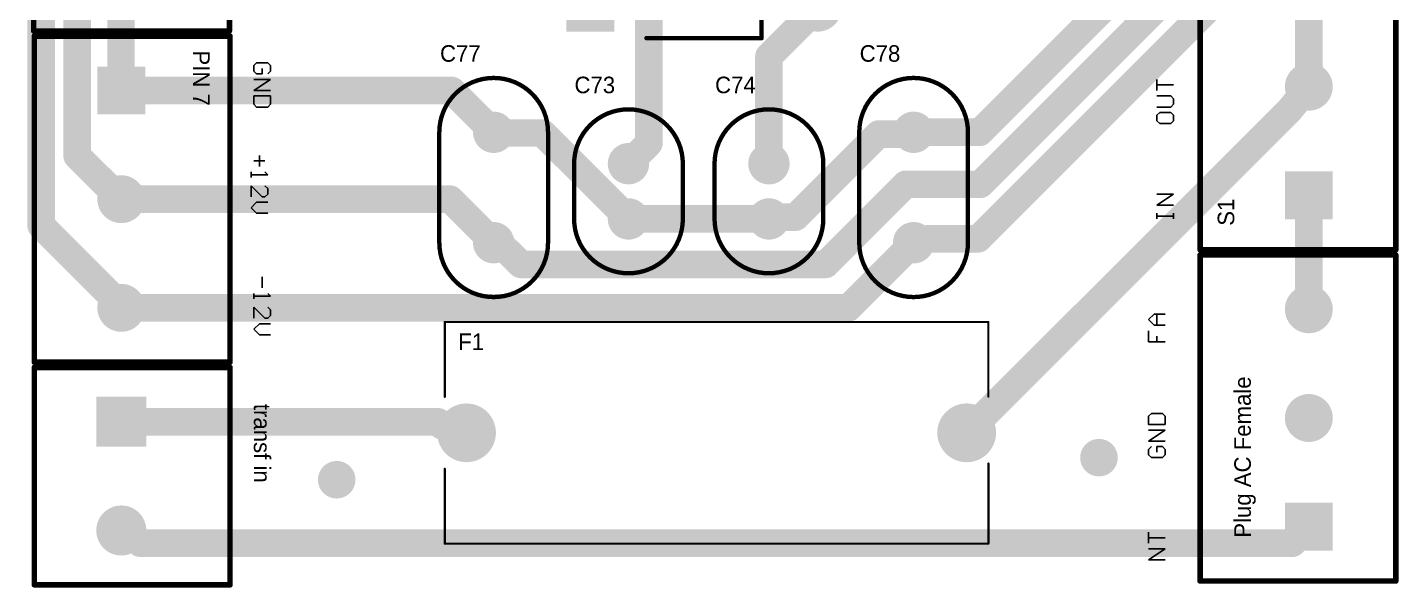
# Model space of a CAD drawing. Header units: millimetres. Extents: x 121.3 to 184.5, y 55 to 131.3.
# Drawn here: x 121.3 to 184.3, y 55 to 80.8 of the extents above; entities that cross this region are included whole.
import ezdxf

# ---------------------------------------------------------------- set-up
doc = ezdxf.new("R2010")
doc.units = ezdxf.units.MM
for name, color, linetype in [('BottomLayer', 5, 'Continuous'), ('BottomSolder', 6, 'Continuous'), ('MultiLayer', 9, 'Continuous'), ('TopLayer', 1, 'Continuous'), ('TopOverlay', 2, 'Continuous'), ('TopSolder', 216, 'Continuous')]:
    doc.layers.add(name, color=color, linetype=linetype)

# ---------------------------------------------------------------- blocks, each defined once
blk = doc.blocks.new('220P_F_1')
at = {"layer": 'BottomLayer', "const_width": 0.8499983}
for points in [[(-0.42498518, -2.032e-05, 1), (0.42501566, -2.032e-05, 1)], [(2.11501482, -2.032e-05, 1), (2.96501566, -2.032e-05, 1)]]:
    blk.add_lwpolyline(points, format="xyb", close=True, dxfattribs=at)
at = {"layer": 'BottomSolder', "const_width": 0.9515982999999999}
for points in [[(-0.47578518, -2.032e-05, 1), (0.47581566, -2.032e-05, 1)], [(2.06421482, -2.032e-05, 1), (3.01581566, -2.032e-05, 1)]]:
    blk.add_lwpolyline(points, format="xyb", close=True, dxfattribs=at)
at = {"layer": 'MultiLayer', "const_width": 0.8499983}
for points in [[(-0.42498518, -2.032e-05, 1), (0.42501566, -2.032e-05, 1)], [(2.11501482, -2.032e-05, 1), (2.96501566, -2.032e-05, 1)]]:
    blk.add_lwpolyline(points, format="xyb", close=True, dxfattribs=at)
at = {"layer": 'TopLayer', "const_width": 0.8499983}
for points in [[(-0.42498518, -2.032e-05, 1), (0.42501566, -2.032e-05, 1)], [(2.11501482, -2.032e-05, 1), (2.96501566, -2.032e-05, 1)]]:
    blk.add_lwpolyline(points, format="xyb", close=True, dxfattribs=at)
at = {"layer": 'TopOverlay', "const_width": 0.1999996}
for points in [[(0, -2.50000008, -0.9999999999999999), (0, 2.50000008)], [(2.54, 2.50000008, -0.9999999999999999), (2.54, -2.50000008)]]:
    blk.add_lwpolyline(points, format="xyb", dxfattribs=at)
at = {"layer": 'TopOverlay', "const_width": 0.0999998}
for points in [[(-0.0499999, 2.50000008, 1), (0.0499999, 2.50000008, 1)], [(-0.04998465999999999, 2.50000008, 1), (0.05001514, 2.50000008, 1)], [(2.4900001, 2.50000008, 1), (2.5899999, 2.50000008, 1)], [(2.49001534, 2.50000008, 1), (2.59001514, 2.50000008, 1)], [(-0.0499999, -2.50000008, 1), (0.0499999, -2.50000008, 1)], [(-0.04998465999999999, -2.49998992, 1), (0.05001514, -2.49998992, 1)], [(2.4900001, -2.50000008, 1), (2.5899999, -2.50000008, 1)], [(2.49001534, -2.49998992, 1), (2.59001514, -2.49998992, 1)]]:
    blk.add_lwpolyline(points, format="xyb", close=True, dxfattribs=at)
at = {"layer": 'TopOverlay', "const_width": 0.1999996}
for points in [[(2.54001524, 2.50000008), (1.524e-05, 2.50000008)], [(2.54001524, -2.49998992), (1.524e-05, -2.49998992)]]:
    blk.add_lwpolyline(points, dxfattribs=at)
at = {"layer": 'TopSolder', "const_width": 0.9515982999999999}
for points in [[(-0.47578518, -2.032e-05, 1), (0.47581566, -2.032e-05, 1)], [(2.06421482, -2.032e-05, 1), (3.01581566, -2.032e-05, 1)]]:
    blk.add_lwpolyline(points, format="xyb", close=True, dxfattribs=at)
blk = doc.blocks.new('_______3_2')
at = {"layer": 'BottomLayer', "const_width": 1.00000054}
for points in [[(4.50000116, 0, 1), (5.49999916, 0, 1)], [(9.500001319999999, 0, 1), (10.49999932, 0, 1)]]:
    blk.add_lwpolyline(points, format="xyb", close=True, dxfattribs=at)
at = {"layer": 'BottomLayer'}
blk.add_solid([(-1.00000054, -1.00000054), (1.00000054, -1.00000054), (-1.00000054, 1.00000054), (1.00000054, 1.00000054)], dxfattribs=at)
at = {"layer": 'BottomSolder', "const_width": 1.10160054}
for points in [[(4.449201159999999, 0, 1), (5.55079916, 0, 1)], [(9.44920132, 0, 1), (10.55079932, 0, 1)]]:
    blk.add_lwpolyline(points, format="xyb", close=True, dxfattribs=at)
at = {"layer": 'BottomSolder'}
blk.add_solid([(-1.10160054, -1.10160054), (1.10160054, -1.10160054), (-1.10160054, 1.10160054), (1.10160054, 1.10160054)], dxfattribs=at)
at = {"layer": 'MultiLayer', "const_width": 1.00000054}
for points in [[(4.50000116, 0, 1), (5.49999916, 0, 1)], [(9.500001319999999, 0, 1), (10.49999932, 0, 1)]]:
    blk.add_lwpolyline(points, format="xyb", close=True, dxfattribs=at)
at = {"layer": 'MultiLayer'}
blk.add_solid([(-1.00000054, -1.00000054), (1.00000054, -1.00000054), (-1.00000054, 1.00000054), (1.00000054, 1.00000054)], dxfattribs=at)
at = {"layer": 'TopLayer', "const_width": 1.00000054}
for points in [[(4.50000116, 0, 1), (5.49999916, 0, 1)], [(9.500001319999999, 0, 1), (10.49999932, 0, 1)]]:
    blk.add_lwpolyline(points, format="xyb", close=True, dxfattribs=at)
at = {"layer": 'TopLayer'}
blk.add_solid([(-1.00000054, -1.00000054), (1.00000054, -1.00000054), (-1.00000054, 1.00000054), (1.00000054, 1.00000054)], dxfattribs=at)
at = {"layer": 'TopOverlay', "const_width": 0.254}
for points in [[(-2.50000008, -3.99999962), (-2.50000008, 5.00000016)], [(12.5000004, 5.00000016), (-2.50000008, 5.00000016)], [(12.5000004, -3.99999962), (12.5000004, 5.00000016)], [(12.5000004, -3.99999962), (-2.50000008, -3.99999962)]]:
    blk.add_lwpolyline(points, dxfattribs=at)
at = {"layer": 'TopOverlay', "const_width": 0.127}
for points in [[(-2.56350008, 5.00000016, 1), (-2.43650008, 5.00000016, 1)], [(-2.56350008, 5.00000016, 1), (-2.43650008, 5.00000016, 1)], [(12.4365004, 5.00000016, 1), (12.5635004, 5.00000016, 1)], [(12.4365004, 5.00000016, 1), (12.5635004, 5.00000016, 1)], [(-2.56350008, -3.99999962, 1), (-2.43650008, -3.99999962, 1)], [(-2.56350008, -3.99999962, 1), (-2.43650008, -3.99999962, 1)], [(12.4365004, -3.99999962, 1), (12.5635004, -3.99999962, 1)], [(12.4365004, -3.99999962, 1), (12.5635004, -3.99999962, 1)]]:
    blk.add_lwpolyline(points, format="xyb", close=True, dxfattribs=at)
at = {"layer": 'TopSolder', "const_width": 1.10160054}
for points in [[(4.449201159999999, 0, 1), (5.55079916, 0, 1)], [(9.44920132, 0, 1), (10.55079932, 0, 1)]]:
    blk.add_lwpolyline(points, format="xyb", close=True, dxfattribs=at)
at = {"layer": 'TopSolder'}
blk.add_solid([(-1.10160054, -1.10160054), (1.10160054, -1.10160054), (-1.10160054, 1.10160054), (1.10160054, 1.10160054)], dxfattribs=at)
blk = doc.blocks.new('_______3_7')
at = {"layer": 'BottomLayer', "const_width": 1.00000054}
for points in [[(4.50000624, -1.016e-05, 1), (5.50000424, -1.016e-05, 1)], [(9.49999624, -1.016e-05, 1), (10.49999424, -1.016e-05, 1)]]:
    blk.add_lwpolyline(points, format="xyb", close=True, dxfattribs=at)
at = {"layer": 'BottomLayer'}
blk.add_solid([(-0.9999853, -1.0000107), (1.00001578, -1.0000107), (-0.9999853, 0.99999038), (1.00001578, 0.99999038)], dxfattribs=at)
at = {"layer": 'BottomSolder', "const_width": 1.10160054}
for points in [[(4.44920624, -1.016e-05, 1), (5.55080424, -1.016e-05, 1)], [(9.44919624, -1.016e-05, 1), (10.55079424, -1.016e-05, 1)]]:
    blk.add_lwpolyline(points, format="xyb", close=True, dxfattribs=at)
at = {"layer": 'BottomSolder'}
blk.add_solid([(-1.1015853, -1.1016107), (1.10161578, -1.1016107), (-1.1015853, 1.10159038), (1.10161578, 1.10159038)], dxfattribs=at)
at = {"layer": 'MultiLayer', "const_width": 1.00000054}
for points in [[(4.50000624, -1.016e-05, 1), (5.50000424, -1.016e-05, 1)], [(9.49999624, -1.016e-05, 1), (10.49999424, -1.016e-05, 1)]]:
    blk.add_lwpolyline(points, format="xyb", close=True, dxfattribs=at)
at = {"layer": 'MultiLayer'}
blk.add_solid([(-0.9999853, -1.0000107), (1.00001578, -1.0000107), (-0.9999853, 0.99999038), (1.00001578, 0.99999038)], dxfattribs=at)
at = {"layer": 'TopLayer', "const_width": 1.00000054}
for points in [[(4.50000624, -1.016e-05, 1), (5.50000424, -1.016e-05, 1)], [(9.49999624, -1.016e-05, 1), (10.49999424, -1.016e-05, 1)]]:
    blk.add_lwpolyline(points, format="xyb", close=True, dxfattribs=at)
at = {"layer": 'TopLayer'}
blk.add_solid([(-0.9999853, -1.0000107), (1.00001578, -1.0000107), (-0.9999853, 0.99999038), (1.00001578, 0.99999038)], dxfattribs=at)
at = {"layer": 'TopOverlay', "const_width": 0.254}
for points in [[(-2.50000516, -4.000002159999999), (-2.50000516, 4.99997984)], [(12.50001564, 4.99997984), (-2.50000516, 4.99997984)], [(12.50001564, -4.000002159999999), (12.50001564, 4.99997984)], [(12.50001564, -4.000002159999999), (-2.50000516, -4.000002159999999)]]:
    blk.add_lwpolyline(points, dxfattribs=at)
at = {"layer": 'TopOverlay', "const_width": 0.127}
for points in [[(-2.56350516, 4.99997984, 1), (-2.43650516, 4.99997984, 1)], [(-2.56350516, 4.99997984, 1), (-2.43650516, 4.99997984, 1)], [(12.43651564, 4.99997984, 1), (12.56351564, 4.99997984, 1)], [(12.43651564, 4.99997984, 1), (12.56351564, 4.99997984, 1)], [(-2.56350516, -4.000002159999999, 1), (-2.43650516, -4.000002159999999, 1)], [(-2.56350516, -4.000002159999999, 1), (-2.43650516, -4.000002159999999, 1)], [(12.43651564, -4.000002159999999, 1), (12.56351564, -4.000002159999999, 1)], [(12.43651564, -4.000002159999999, 1), (12.56351564, -4.000002159999999, 1)]]:
    blk.add_lwpolyline(points, format="xyb", close=True, dxfattribs=at)
at = {"layer": 'TopSolder', "const_width": 1.10160054}
for points in [[(4.44920624, -1.016e-05, 1), (5.55080424, -1.016e-05, 1)], [(9.44919624, -1.016e-05, 1), (10.55079424, -1.016e-05, 1)]]:
    blk.add_lwpolyline(points, format="xyb", close=True, dxfattribs=at)
at = {"layer": 'TopSolder'}
blk.add_solid([(-1.1015853, -1.1016107), (1.10161578, -1.1016107), (-1.1015853, 1.10159038), (1.10161578, 1.10159038)], dxfattribs=at)
blk = doc.blocks.new('HEADER_3_10')
at = {"layer": 'BottomLayer', "const_width": 1.00000054}
for points in [[(4.499991, 0, 1), (5.499989, 0, 1)], [(9.499981, 0, 1), (10.499979, 0, 1)]]:
    blk.add_lwpolyline(points, format="xyb", close=True, dxfattribs=at)
at = {"layer": 'BottomLayer'}
blk.add_solid([(-1.00000054, -1.00000054), (1.00000054, -1.00000054), (-1.00000054, 1.00000054), (1.00000054, 1.00000054)], dxfattribs=at)
at = {"layer": 'BottomSolder', "const_width": 1.10160054}
for points in [[(4.449190999999999, 0, 1), (5.550789, 0, 1)], [(9.449181, 0, 1), (10.550779, 0, 1)]]:
    blk.add_lwpolyline(points, format="xyb", close=True, dxfattribs=at)
at = {"layer": 'BottomSolder'}
blk.add_solid([(-1.10160054, -1.10160054), (1.10160054, -1.10160054), (-1.10160054, 1.10160054), (1.10160054, 1.10160054)], dxfattribs=at)
at = {"layer": 'MultiLayer', "const_width": 1.00000054}
for points in [[(4.499991, 0, 1), (5.499989, 0, 1)], [(9.499981, 0, 1), (10.499979, 0, 1)]]:
    blk.add_lwpolyline(points, format="xyb", close=True, dxfattribs=at)
at = {"layer": 'MultiLayer'}
blk.add_solid([(-1.00000054, -1.00000054), (1.00000054, -1.00000054), (-1.00000054, 1.00000054), (1.00000054, 1.00000054)], dxfattribs=at)
at = {"layer": 'TopLayer', "const_width": 1.00000054}
for points in [[(4.499991, 0, 1), (5.499989, 0, 1)], [(9.499981, 0, 1), (10.499979, 0, 1)]]:
    blk.add_lwpolyline(points, format="xyb", close=True, dxfattribs=at)
at = {"layer": 'TopLayer'}
blk.add_solid([(-1.00000054, -1.00000054), (1.00000054, -1.00000054), (-1.00000054, 1.00000054), (1.00000054, 1.00000054)], dxfattribs=at)
at = {"layer": 'TopOverlay', "const_width": 0.254}
for points in [[(-2.5000204, 4.999989999999999), (12.5000004, 4.999989999999999)], [(-2.5000204, 4.999989999999999), (-2.5000204, -3.999992)], [(12.5000004, 4.999989999999999), (12.5000004, -3.999992)], [(-2.5000204, -3.999992), (12.5000004, -3.999992)]]:
    blk.add_lwpolyline(points, dxfattribs=at)
at = {"layer": 'TopOverlay', "const_width": 0.127}
for points in [[(-2.5635204, 4.999989999999999, 1), (-2.4365204, 4.999989999999999, 1)], [(-2.5635204, 4.999989999999999, 1), (-2.4365204, 4.999989999999999, 1)], [(12.4365004, 4.999989999999999, 1), (12.5635004, 4.999989999999999, 1)], [(12.4365004, 4.999989999999999, 1), (12.5635004, 4.999989999999999, 1)], [(-2.5635204, -3.999992, 1), (-2.4365204, -3.999992, 1)], [(-2.5635204, -3.999992, 1), (-2.4365204, -3.999992, 1)], [(12.4365004, -3.999992, 1), (12.5635004, -3.999992, 1)], [(12.4365004, -3.999992, 1), (12.5635004, -3.999992, 1)]]:
    blk.add_lwpolyline(points, format="xyb", close=True, dxfattribs=at)
at = {"layer": 'TopSolder', "const_width": 1.10160054}
for points in [[(4.449190999999999, 0, 1), (5.550789, 0, 1)], [(9.449181, 0, 1), (10.550779, 0, 1)]]:
    blk.add_lwpolyline(points, format="xyb", close=True, dxfattribs=at)
at = {"layer": 'TopSolder'}
blk.add_solid([(-1.10160054, -1.10160054), (1.10160054, -1.10160054), (-1.10160054, 1.10160054), (1.10160054, 1.10160054)], dxfattribs=at)
blk = doc.blocks.new('HEADER_3_11')
at = {"layer": 'BottomLayer', "const_width": 1.00000054}
for points in [[(4.499991, 0, 1), (5.499989, 0, 1)], [(9.499981, 0, 1), (10.499979, 0, 1)]]:
    blk.add_lwpolyline(points, format="xyb", close=True, dxfattribs=at)
at = {"layer": 'BottomLayer'}
blk.add_solid([(-1.00000054, -1.00000054), (1.00000054, -1.00000054), (-1.00000054, 1.00000054), (1.00000054, 1.00000054)], dxfattribs=at)
at = {"layer": 'BottomSolder', "const_width": 1.10160054}
for points in [[(4.449190999999999, 0, 1), (5.550789, 0, 1)], [(9.449181, 0, 1), (10.550779, 0, 1)]]:
    blk.add_lwpolyline(points, format="xyb", close=True, dxfattribs=at)
at = {"layer": 'BottomSolder'}
blk.add_solid([(-1.10160054, -1.10160054), (1.10160054, -1.10160054), (-1.10160054, 1.10160054), (1.10160054, 1.10160054)], dxfattribs=at)
at = {"layer": 'MultiLayer', "const_width": 1.00000054}
for points in [[(4.499991, 0, 1), (5.499989, 0, 1)], [(9.499981, 0, 1), (10.499979, 0, 1)]]:
    blk.add_lwpolyline(points, format="xyb", close=True, dxfattribs=at)
at = {"layer": 'MultiLayer'}
blk.add_solid([(-1.00000054, -1.00000054), (1.00000054, -1.00000054), (-1.00000054, 1.00000054), (1.00000054, 1.00000054)], dxfattribs=at)
at = {"layer": 'TopLayer', "const_width": 1.00000054}
for points in [[(4.499991, 0, 1), (5.499989, 0, 1)], [(9.499981, 0, 1), (10.499979, 0, 1)]]:
    blk.add_lwpolyline(points, format="xyb", close=True, dxfattribs=at)
at = {"layer": 'TopLayer'}
blk.add_solid([(-1.00000054, -1.00000054), (1.00000054, -1.00000054), (-1.00000054, 1.00000054), (1.00000054, 1.00000054)], dxfattribs=at)
at = {"layer": 'TopOverlay', "const_width": 0.254}
for points in [[(-2.5000204, 4.999989999999999), (-2.5000204, -3.999992)], [(-2.5000204, 4.999989999999999), (12.5000004, 4.999989999999999)], [(12.5000004, 4.999989999999999), (12.5000004, -3.999992)], [(-2.5000204, -3.999992), (12.5000004, -3.999992)]]:
    blk.add_lwpolyline(points, dxfattribs=at)
at = {"layer": 'TopOverlay', "const_width": 0.127}
for points in [[(-2.5635204, 4.999989999999999, 1), (-2.4365204, 4.999989999999999, 1)], [(-2.5635204, 4.999989999999999, 1), (-2.4365204, 4.999989999999999, 1)], [(12.4365004, 4.999989999999999, 1), (12.5635004, 4.999989999999999, 1)], [(12.4365004, 4.999989999999999, 1), (12.5635004, 4.999989999999999, 1)], [(-2.5635204, -3.999992, 1), (-2.4365204, -3.999992, 1)], [(-2.5635204, -3.999992, 1), (-2.4365204, -3.999992, 1)], [(12.4365004, -3.999992, 1), (12.5635004, -3.999992, 1)], [(12.4365004, -3.999992, 1), (12.5635004, -3.999992, 1)]]:
    blk.add_lwpolyline(points, format="xyb", close=True, dxfattribs=at)
at = {"layer": 'TopSolder', "const_width": 1.10160054}
for points in [[(4.449190999999999, 0, 1), (5.550789, 0, 1)], [(9.449181, 0, 1), (10.550779, 0, 1)]]:
    blk.add_lwpolyline(points, format="xyb", close=True, dxfattribs=at)
at = {"layer": 'TopSolder'}
blk.add_solid([(-1.10160054, -1.10160054), (1.10160054, -1.10160054), (-1.10160054, 1.10160054), (1.10160054, 1.10160054)], dxfattribs=at)
blk = doc.blocks.new('HEADER_2_14')
at = {"layer": 'BottomLayer', "const_width": 1.05000044}
blk.add_lwpolyline([(4.47498978, 0, 1), (5.524990219999999, 0, 1)], format="xyb", close=True, dxfattribs=at)
at = {"layer": 'BottomLayer'}
blk.add_solid([(-1.05000044, -1.05000044), (1.05000044, -1.05000044), (-1.05000044, 1.05000044), (1.05000044, 1.05000044)], dxfattribs=at)
at = {"layer": 'BottomSolder', "const_width": 1.15160044}
blk.add_lwpolyline([(4.42418978, 0, 1), (5.57579022, 0, 1)], format="xyb", close=True, dxfattribs=at)
at = {"layer": 'BottomSolder'}
blk.add_solid([(-1.15160044, -1.15160044), (1.15160044, -1.15160044), (-1.15160044, 1.15160044), (1.15160044, 1.15160044)], dxfattribs=at)
at = {"layer": 'MultiLayer', "const_width": 1.05000044}
blk.add_lwpolyline([(4.47498978, 0, 1), (5.524990219999999, 0, 1)], format="xyb", close=True, dxfattribs=at)
at = {"layer": 'MultiLayer'}
blk.add_solid([(-1.05000044, -1.05000044), (1.05000044, -1.05000044), (-1.05000044, 1.05000044), (1.05000044, 1.05000044)], dxfattribs=at)
at = {"layer": 'TopLayer', "const_width": 1.05000044}
blk.add_lwpolyline([(4.47498978, 0, 1), (5.524990219999999, 0, 1)], format="xyb", close=True, dxfattribs=at)
at = {"layer": 'TopLayer'}
blk.add_solid([(-1.05000044, -1.05000044), (1.05000044, -1.05000044), (-1.05000044, 1.05000044), (1.05000044, 1.05000044)], dxfattribs=at)
at = {"layer": 'TopOverlay', "const_width": 0.254}
for points in [[(-2.5000204, -3.999992), (-2.5000204, 4.999989999999999)], [(7.500010399999999, 4.999989999999999), (-2.5000204, 4.999989999999999)], [(7.500010399999999, -3.999992), (7.500010399999999, 4.999989999999999)], [(7.500010399999999, -3.999992), (-2.5000204, -3.999992)]]:
    blk.add_lwpolyline(points, dxfattribs=at)
at = {"layer": 'TopOverlay', "const_width": 0.127}
for points in [[(-2.5635204, 4.999989999999999, 1), (-2.4365204, 4.999989999999999, 1)], [(-2.5635204, 4.999989999999999, 1), (-2.4365204, 4.999989999999999, 1)], [(7.4365104, 4.999989999999999, 1), (7.563510399999999, 4.999989999999999, 1)], [(7.4365104, 4.999989999999999, 1), (7.563510399999999, 4.999989999999999, 1)], [(-2.5635204, -3.999992, 1), (-2.4365204, -3.999992, 1)], [(-2.5635204, -3.999992, 1), (-2.4365204, -3.999992, 1)], [(7.4365104, -3.999992, 1), (7.563510399999999, -3.999992, 1)], [(7.4365104, -3.999992, 1), (7.563510399999999, -3.999992, 1)]]:
    blk.add_lwpolyline(points, format="xyb", close=True, dxfattribs=at)
at = {"layer": 'TopSolder', "const_width": 1.15160044}
blk.add_lwpolyline([(4.42418978, 0, 1), (5.57579022, 0, 1)], format="xyb", close=True, dxfattribs=at)
at = {"layer": 'TopSolder'}
blk.add_solid([(-1.15160044, -1.15160044), (1.15160044, -1.15160044), (-1.15160044, 1.15160044), (1.15160044, 1.15160044)], dxfattribs=at)
blk = doc.blocks.new('FLUSE_HOLDER_15')
at = {"layer": 'BottomLayer', "const_width": 1.25000004}
for points in [[(-0.6250051, 0, 1), (0.6249949399999999, 0, 1)], [(22.3749997, 0, 1), (23.62499974, 0, 1)]]:
    blk.add_lwpolyline(points, format="xyb", close=True, dxfattribs=at)
at = {"layer": 'BottomSolder', "const_width": 1.35160004}
for points in [[(-0.6758051, 0, 1), (0.67579494, 0, 1)], [(22.3241997, 0, 1), (23.67579974, 0, 1)]]:
    blk.add_lwpolyline(points, format="xyb", close=True, dxfattribs=at)
at = {"layer": 'MultiLayer', "const_width": 1.25000004}
for points in [[(-0.6250051, 0, 1), (0.6249949399999999, 0, 1)], [(22.3749997, 0, 1), (23.62499974, 0, 1)]]:
    blk.add_lwpolyline(points, format="xyb", close=True, dxfattribs=at)
at = {"layer": 'TopLayer', "const_width": 1.25000004}
for points in [[(-0.6250051, 0, 1), (0.6249949399999999, 0, 1)], [(22.3749997, 0, 1), (23.62499974, 0, 1)]]:
    blk.add_lwpolyline(points, format="xyb", close=True, dxfattribs=at)
at = {"layer": 'TopOverlay', "const_width": 0.0999998}
for points in [[(-1.00000308, 5.1000152), (-1.00000308, 1.413002)], [(23.99999772, 5.1000152), (-1.00000308, 5.1000152)], [(23.99999772, 5.1000152), (23.99999772, 1.6539972)], [(-0.99598988, -1.6710152), (-0.99598988, -5.1000152)], [(23.99999772, -1.6539972), (23.99999772, -5.1000152)], [(-0.99598988, -5.1000152), (-1.00000308, -5.096001999999999)], [(23.99999772, -5.1000152), (-0.99598988, -5.1000152)]]:
    blk.add_lwpolyline(points, dxfattribs=at)
at = {"layer": 'TopOverlay', "const_width": 0.0499999}
for points in [[(-1.02500176, 5.1000152, 1), (-0.9750044, 5.1000152, 1)], [(-1.02500176, 5.1000152, 1), (-0.9750044, 5.1000152, 1)], [(23.97499904, 5.1000152, 1), (24.0249964, 5.1000152, 1)], [(23.97499904, 5.1000152, 1), (24.0249964, 5.1000152, 1)], [(-1.02500176, 1.413002, 1), (-0.9750044, 1.413002, 1)], [(23.97499904, 1.6539972, 1), (24.0249964, 1.6539972, 1)], [(-1.02098856, -1.6710152, 1), (-0.9709911999999999, -1.6710152, 1)], [(23.97499904, -1.6539972, 1), (24.0249964, -1.6539972, 1)], [(-1.02500176, -5.096001999999999, 1), (-0.9750044, -5.096001999999999, 1)], [(-1.02098856, -5.1000152, 1), (-0.9709911999999999, -5.1000152, 1)], [(-1.02098856, -5.1000152, 1), (-0.9709911999999999, -5.1000152, 1)], [(-1.02098856, -5.1000152, 1), (-0.9709911999999999, -5.1000152, 1)], [(23.97499904, -5.1000152, 1), (24.0249964, -5.1000152, 1)], [(23.97499904, -5.1000152, 1), (24.0249964, -5.1000152, 1)]]:
    blk.add_lwpolyline(points, format="xyb", close=True, dxfattribs=at)
at = {"layer": 'TopSolder', "const_width": 1.35160004}
for points in [[(-0.6758051, 0, 1), (0.67579494, 0, 1)], [(22.3241997, 0, 1), (23.67579974, 0, 1)]]:
    blk.add_lwpolyline(points, format="xyb", close=True, dxfattribs=at)
blk = doc.blocks.new('DO_41_19')
at = {"layer": 'BottomLayer', "const_width": 1.00000054}
blk.add_lwpolyline([(-5.73004188, 0, 1), (-4.73004388, 0, 1)], format="xyb", close=True, dxfattribs=at)
at = {"layer": 'BottomLayer'}
blk.add_solid([(4.22998138, -1.00000054), (6.22998246, -1.00000054), (4.22998138, 1.00000054), (6.22998246, 1.00000054)], dxfattribs=at)
at = {"layer": 'BottomSolder', "const_width": 1.10160054}
blk.add_lwpolyline([(-5.78084188, 0, 1), (-4.67924388, 0, 1)], format="xyb", close=True, dxfattribs=at)
at = {"layer": 'BottomSolder'}
blk.add_solid([(4.12838138, -1.10160054), (6.33158246, -1.10160054), (4.12838138, 1.10160054), (6.33158246, 1.10160054)], dxfattribs=at)
at = {"layer": 'MultiLayer', "const_width": 1.00000054}
blk.add_lwpolyline([(-5.73004188, 0, 1), (-4.73004388, 0, 1)], format="xyb", close=True, dxfattribs=at)
at = {"layer": 'MultiLayer'}
blk.add_solid([(4.22998138, -1.00000054), (6.22998246, -1.00000054), (4.22998138, 1.00000054), (6.22998246, 1.00000054)], dxfattribs=at)
at = {"layer": 'TopLayer', "const_width": 1.00000054}
blk.add_lwpolyline([(-5.73004188, 0, 1), (-4.73004388, 0, 1)], format="xyb", close=True, dxfattribs=at)
at = {"layer": 'TopLayer'}
blk.add_solid([(4.22998138, -1.00000054), (6.22998246, -1.00000054), (4.22998138, 1.00000054), (6.22998246, 1.00000054)], dxfattribs=at)
at = {"layer": 'TopOverlay', "const_width": 0.1999996}
for points in [[(2.65000232, 1.3999972), (-2.65001248, 1.3999972)], [(-2.65001248, 1.3999972), (-2.65001248, -1.3999972)], [(2.65000232, -1.3999972), (-2.65001248, -1.3999972)]]:
    blk.add_lwpolyline(points, dxfattribs=at)
at = {"layer": 'TopOverlay', "const_width": 0.0999998}
for points in [[(-2.70001238, 1.3999972, 1), (-2.60001258, 1.3999972, 1)], [(-2.70001238, 1.3999972, 1), (-2.60001258, 1.3999972, 1)], [(2.60000242, 1.3999972, 1), (2.70000222, 1.3999972, 1)], [(-2.70001238, -1.3999972, 1), (-2.60001258, -1.3999972, 1)], [(-2.70001238, -1.3999972, 1), (-2.60001258, -1.3999972, 1)], [(2.60000242, -1.3999972, 1), (2.70000222, -1.3999972, 1)]]:
    blk.add_lwpolyline(points, format="xyb", close=True, dxfattribs=at)
at = {"layer": 'TopOverlay'}
blk.add_solid([(1.94992752, -1.4002512), (2.74992592, -1.4002512), (1.94992752, 1.3997432), (2.74992592, 1.3997432)], dxfattribs=at)
at = {"layer": 'TopSolder', "const_width": 1.10160054}
blk.add_lwpolyline([(-5.78084188, 0, 1), (-4.67924388, 0, 1)], format="xyb", close=True, dxfattribs=at)
at = {"layer": 'TopSolder'}
blk.add_solid([(4.12838138, -1.10160054), (6.33158246, -1.10160054), (4.12838138, 1.10160054), (6.33158246, 1.10160054)], dxfattribs=at)
blk = doc.blocks.new('C_________100_F_20')
at = {"layer": 'BottomLayer', "const_width": 0.8499983}
for points in [[(-0.42502074, 2.032e-05, 1), (0.4249801, 2.032e-05, 1)], [(4.65497926, 2.032e-05, 1), (5.504980099999999, 2.032e-05, 1)]]:
    blk.add_lwpolyline(points, format="xyb", close=True, dxfattribs=at)
at = {"layer": 'BottomSolder', "const_width": 0.9515982999999999}
for points in [[(-0.47582074, 2.032e-05, 1), (0.4757801, 2.032e-05, 1)], [(4.60417926, 2.032e-05, 1), (5.5557801, 2.032e-05, 1)]]:
    blk.add_lwpolyline(points, format="xyb", close=True, dxfattribs=at)
at = {"layer": 'MultiLayer', "const_width": 0.8499983}
for points in [[(-0.42502074, 2.032e-05, 1), (0.4249801, 2.032e-05, 1)], [(4.65497926, 2.032e-05, 1), (5.504980099999999, 2.032e-05, 1)]]:
    blk.add_lwpolyline(points, format="xyb", close=True, dxfattribs=at)
at = {"layer": 'TopLayer', "const_width": 0.8499983}
for points in [[(-0.42502074, 2.032e-05, 1), (0.4249801, 2.032e-05, 1)], [(4.65497926, 2.032e-05, 1), (5.504980099999999, 2.032e-05, 1)]]:
    blk.add_lwpolyline(points, format="xyb", close=True, dxfattribs=at)
at = {"layer": 'TopOverlay', "const_width": 0.1999996}
for points in [[(0, -2.50000008, -0.9999999999999999), (0, 2.50000008)], [(5.08, 2.50000008, -0.9999999999999999), (5.08, -2.50000008)]]:
    blk.add_lwpolyline(points, format="xyb", dxfattribs=at)
for points in [[(-2.032e-05, 2.49998992), (5.079979679999999, 2.49998992)], [(-2.032e-05, -2.50000008), (5.079979679999999, -2.50000008)]]:
    blk.add_lwpolyline(points, dxfattribs=at)
at = {"layer": 'TopOverlay', "const_width": 0.0999998}
for points in [[(-0.05002021999999999, 2.49998992, 1), (0.04997958, 2.49998992, 1)], [(-0.0499999, 2.50000008, 1), (0.0499999, 2.50000008, 1)], [(5.02997978, 2.49998992, 1), (5.12997958, 2.49998992, 1)], [(5.0300001, 2.50000008, 1), (5.1299999, 2.50000008, 1)], [(-0.05002021999999999, -2.50000008, 1), (0.04997958, -2.50000008, 1)], [(-0.0499999, -2.50000008, 1), (0.0499999, -2.50000008, 1)], [(5.02997978, -2.50000008, 1), (5.12997958, -2.50000008, 1)], [(5.0300001, -2.50000008, 1), (5.1299999, -2.50000008, 1)]]:
    blk.add_lwpolyline(points, format="xyb", close=True, dxfattribs=at)
at = {"layer": 'TopSolder', "const_width": 0.9515982999999999}
for points in [[(-0.47582074, 2.032e-05, 1), (0.4757801, 2.032e-05, 1)], [(4.60417926, 2.032e-05, 1), (5.5557801, 2.032e-05, 1)]]:
    blk.add_lwpolyline(points, format="xyb", close=True, dxfattribs=at)
blk = doc.blocks.new('C_________100_F_21')
at = {"layer": 'BottomLayer', "const_width": 0.8499983}
for points in [[(-0.4249801, 0, 1), (0.42502074, 0, 1)], [(4.6550199, 0, 1), (5.50502074, 0, 1)]]:
    blk.add_lwpolyline(points, format="xyb", close=True, dxfattribs=at)
at = {"layer": 'BottomSolder', "const_width": 0.9515982999999999}
for points in [[(-0.4757801, 0, 1), (0.47582074, 0, 1)], [(4.604219899999999, 0, 1), (5.55582074, 0, 1)]]:
    blk.add_lwpolyline(points, format="xyb", close=True, dxfattribs=at)
at = {"layer": 'MultiLayer', "const_width": 0.8499983}
for points in [[(-0.4249801, 0, 1), (0.42502074, 0, 1)], [(4.6550199, 0, 1), (5.50502074, 0, 1)]]:
    blk.add_lwpolyline(points, format="xyb", close=True, dxfattribs=at)
at = {"layer": 'TopLayer', "const_width": 0.8499983}
for points in [[(-0.4249801, 0, 1), (0.42502074, 0, 1)], [(4.6550199, 0, 1), (5.50502074, 0, 1)]]:
    blk.add_lwpolyline(points, format="xyb", close=True, dxfattribs=at)
at = {"layer": 'TopOverlay', "const_width": 0.1999996}
for points in [[(0, -2.50000008, -0.9999999999999999), (0, 2.50000008)], [(5.08, 2.50000008, -0.9999999999999999), (5.08, -2.50000008)]]:
    blk.add_lwpolyline(points, format="xyb", dxfattribs=at)
at = {"layer": 'TopOverlay', "const_width": 0.0999998}
for points in [[(-0.0499999, 2.50000008, 1), (0.0499999, 2.50000008, 1)], [(-0.04997958, 2.5000204, 1), (0.05002021999999999, 2.5000204, 1)], [(5.0300001, 2.50000008, 1), (5.1299999, 2.50000008, 1)], [(5.03002042, 2.5000204, 1), (5.13002022, 2.5000204, 1)], [(-0.0499999, -2.50000008, 1), (0.0499999, -2.50000008, 1)], [(-0.04997958, -2.5000204, 1), (0.05002021999999999, -2.5000204, 1)], [(5.0300001, -2.50000008, 1), (5.1299999, -2.50000008, 1)], [(5.03002042, -2.5000204, 1), (5.13002022, -2.5000204, 1)]]:
    blk.add_lwpolyline(points, format="xyb", close=True, dxfattribs=at)
at = {"layer": 'TopOverlay', "const_width": 0.1999996}
for points in [[(5.08002032, 2.5000204), (2.032e-05, 2.5000204)], [(5.08002032, -2.5000204), (2.032e-05, -2.5000204)]]:
    blk.add_lwpolyline(points, dxfattribs=at)
at = {"layer": 'TopSolder', "const_width": 0.9515982999999999}
for points in [[(-0.4757801, 0, 1), (0.47582074, 0, 1)], [(4.604219899999999, 0, 1), (5.55582074, 0, 1)]]:
    blk.add_lwpolyline(points, format="xyb", close=True, dxfattribs=at)
blk = doc.blocks.new('220P_F_24')
at = {"layer": 'BottomLayer', "const_width": 0.8499983}
for points in [[(-0.42498518, -2.032e-05, 1), (0.42501566, -2.032e-05, 1)], [(2.11501482, -2.032e-05, 1), (2.96501566, -2.032e-05, 1)]]:
    blk.add_lwpolyline(points, format="xyb", close=True, dxfattribs=at)
at = {"layer": 'BottomSolder', "const_width": 0.9515982999999999}
for points in [[(-0.47578518, -2.032e-05, 1), (0.47581566, -2.032e-05, 1)], [(2.06421482, -2.032e-05, 1), (3.01581566, -2.032e-05, 1)]]:
    blk.add_lwpolyline(points, format="xyb", close=True, dxfattribs=at)
at = {"layer": 'MultiLayer', "const_width": 0.8499983}
for points in [[(-0.42498518, -2.032e-05, 1), (0.42501566, -2.032e-05, 1)], [(2.11501482, -2.032e-05, 1), (2.96501566, -2.032e-05, 1)]]:
    blk.add_lwpolyline(points, format="xyb", close=True, dxfattribs=at)
at = {"layer": 'TopLayer', "const_width": 0.8499983}
for points in [[(-0.42498518, -2.032e-05, 1), (0.42501566, -2.032e-05, 1)], [(2.11501482, -2.032e-05, 1), (2.96501566, -2.032e-05, 1)]]:
    blk.add_lwpolyline(points, format="xyb", close=True, dxfattribs=at)
at = {"layer": 'TopOverlay', "const_width": 0.1999996}
for points in [[(0, -2.50000008, -0.9999999999999999), (0, 2.50000008)], [(2.54, 2.50000008, -0.9999999999999999), (2.54, -2.50000008)]]:
    blk.add_lwpolyline(points, format="xyb", dxfattribs=at)
at = {"layer": 'TopOverlay', "const_width": 0.0999998}
for points in [[(-0.0499999, 2.50000008, 1), (0.0499999, 2.50000008, 1)], [(-0.04998465999999999, 2.50000008, 1), (0.05001514, 2.50000008, 1)], [(2.4900001, 2.50000008, 1), (2.5899999, 2.50000008, 1)], [(2.49001534, 2.50000008, 1), (2.59001514, 2.50000008, 1)], [(-0.0499999, -2.50000008, 1), (0.0499999, -2.50000008, 1)], [(-0.04998465999999999, -2.49998992, 1), (0.05001514, -2.49998992, 1)], [(2.4900001, -2.50000008, 1), (2.5899999, -2.50000008, 1)], [(2.49001534, -2.49998992, 1), (2.59001514, -2.49998992, 1)]]:
    blk.add_lwpolyline(points, format="xyb", close=True, dxfattribs=at)
at = {"layer": 'TopOverlay', "const_width": 0.1999996}
for points in [[(1.524e-05, 2.50000008), (2.54001524, 2.50000008)], [(1.524e-05, -2.49998992), (2.54001524, -2.49998992)]]:
    blk.add_lwpolyline(points, dxfattribs=at)
at = {"layer": 'TopSolder', "const_width": 0.9515982999999999}
for points in [[(-0.47578518, -2.032e-05, 1), (0.47581566, -2.032e-05, 1)], [(2.06421482, -2.032e-05, 1), (3.01581566, -2.032e-05, 1)]]:
    blk.add_lwpolyline(points, format="xyb", close=True, dxfattribs=at)

msp = doc.modelspace()

# ---------------------------------------------------------------- linework, layer by layer
at = {"layer": 'BottomLayer', "const_width": 1.27}
for points in [[(121.92, 71.62799999999999), (121.92, 89.4335016)], [(123.571, 74.8521236), (123.571, 86.08450906)], [(165.00699536, 71.02699535999999), (180.213, 86.23299999999999)], [(165.1, 73.533), (177.419, 85.85199999999999)], [(165.08151896, 75.92751896), (173.863, 84.70899999999999)], [(125.588903, 77.86509699999999), (125.588903, 83.07423059999999)], [(149.86, 75.41662335999999), (149.86, 83.16158119999999)], [(180.213, 78.02498999999999), (180.213, 83.02498)], [(155.3836872, 79.41408552), (157.629606, 81.66000432)], [(155.3836872, 74.48191351999999), (155.3836872, 79.41408552)], [(125.588903, 77.86509699999999), (125.603, 77.851)], [(125.603, 77.851), (140.80293912, 77.851)], [(140.80293912, 77.851), (142.72642016, 75.92751896)], [(179.3370048, 76.96199999999999), (180.213, 78.02498999999999)], [(164.4780048, 62.10299999999999), (179.3370048, 76.96199999999999)], [(142.72642016, 75.92751896), (142.75991768, 75.89402143999999)], [(142.75991768, 75.89402143999999), (144.9732432, 75.89402143999999)], [(144.9732432, 75.89402143999999), (148.92532064, 71.94194399999999)], [(156.6061892, 72.0241892), (160.42724328, 75.84524327999999)], [(160.42724328, 75.84524327999999), (161.95464688, 75.84524327999999)], [(161.95464688, 75.84524327999999), (162.03692256, 75.92751896)], [(162.03692256, 75.92751896), (165.08151896, 75.92751896)], [(148.92532064, 74.481944), (149.86, 75.41662335999999)], [(123.571, 74.8521236), (125.574806, 72.84831759999999)], [(157.988, 69.85), (161.671, 73.533)], [(161.671, 73.533), (165.1, 73.533)], [(125.603, 72.85099984), (140.72293928, 72.85099984)], [(140.72293928, 72.85099984), (142.72642016, 70.84751896)], [(180.213, 67.78497999999999), (180.213, 73.02499999999999)], [(148.92532064, 71.94194399999999), (148.92533588, 71.94192876)], [(148.92533588, 71.94192876), (155.38367196, 71.94192876)], [(155.38367196, 71.94192876), (155.3836872, 71.94191352)], [(155.3836872, 71.94191352), (155.46596288, 72.0241892)], [(155.46596288, 72.0241892), (156.6061892, 72.0241892)], [(121.92, 71.62799999999999), (125.65000016, 67.89799984)], [(142.72642016, 70.84751896), (142.91150996, 70.84751896)], [(142.91150996, 70.84751896), (143.2535108, 70.50551811999999)], [(159.04040328, 67.85099968), (162.1677986, 70.97839499999999)], [(162.1677986, 70.97839499999999), (162.65145778, 70.97839499999999)], [(162.65145778, 70.97839499999999), (162.70005814, 71.02699535999999)], [(162.70005814, 71.02699535999999), (165.00699536, 71.02699535999999)], [(143.2535108, 70.50551811999999), (143.3222432, 70.50551811999999)], [(143.3222432, 70.50551811999999), (143.97776132, 69.85)], [(143.97776132, 69.85), (157.988, 69.85)], [(125.603, 67.85099968), (159.04040328, 67.85099968)], [(125.603, 62.61099999999999), (140.16263052, 62.61099999999999)], [(140.16263052, 62.61099999999999), (140.33808102, 62.43554949999999)], [(140.33808102, 62.43554949999999), (141.1454505, 62.43554949999999)], [(141.1454505, 62.43554949999999), (141.478, 62.10299999999999)], [(125.603, 57.61100999999999), (125.89632936, 57.61100999999999)], [(125.89632936, 57.61100999999999), (126.48433936, 57.023)], [(179.451, 57.023), (180.213, 57.785)], [(126.48433936, 57.023), (179.451, 57.023)]]:
    msp.add_lwpolyline(points, dxfattribs=at)
at = {"layer": 'BottomLayer'}
for points, const_width in [([(155.0661872, 79.41408552, 1), (155.7011872, 79.41408552, 1)], 0.635), ([(155.0661872, 79.41408552, 1), (155.7011872, 79.41408552, 1)], 0.635), ([(125.271403, 77.86509699999999, 1), (125.906403, 77.86509699999999, 1)], 0.635), ([(125.271403, 77.86509699999999, 1), (125.906403, 77.86509699999999, 1)], 0.635), ([(125.2855, 77.851, 1), (125.9205, 77.851, 1)], 0.635), ([(125.2855, 77.851, 1), (125.9205, 77.851, 1)], 0.635), ([(140.48543912, 77.851, 1), (141.12043912, 77.851, 1)], 0.635), ([(140.48543912, 77.851, 1), (141.12043912, 77.851, 1)], 0.635), ([(179.8955, 78.02498999999999, 1), (180.5305, 78.02498999999999, 1)], 0.635), ([(179.8955, 78.02498999999999, 1), (180.5305, 78.02498999999999, 1)], 0.635), ([(179.0195048, 76.96199999999999, 1), (179.6545048, 76.96199999999999, 1)], 0.635), ([(179.0195048, 76.96199999999999, 1), (179.6545048, 76.96199999999999, 1)], 0.635), ([(142.40892016, 75.92751896, 1), (143.04392016, 75.92751896, 1)], 0.635), ([(142.40892016, 75.92751896, 1), (143.04392016, 75.92751896, 1)], 0.635), ([(142.44241768, 75.89402143999999, 1), (143.07741768, 75.89402143999999, 1)], 0.635), ([(142.44241768, 75.89402143999999, 1), (143.07741768, 75.89402143999999, 1)], 0.635), ([(144.6557432, 75.89402143999999, 1), (145.2907432, 75.89402143999999, 1)], 0.635), ([(144.6557432, 75.89402143999999, 1), (145.2907432, 75.89402143999999, 1)], 0.635), ([(160.10974328, 75.84524327999999, 1), (160.74474328, 75.84524327999999, 1)], 0.635), ([(160.10974328, 75.84524327999999, 1), (160.74474328, 75.84524327999999, 1)], 0.635), ([(161.63714688, 75.84524327999999, 1), (162.27214688, 75.84524327999999, 1)], 0.635), ([(161.63714688, 75.84524327999999, 1), (162.27214688, 75.84524327999999, 1)], 0.635), ([(161.71942256, 75.92751896, 1), (162.35442256, 75.92751896, 1)], 0.635), ([(161.71942256, 75.92751896, 1), (162.35442256, 75.92751896, 1)], 0.635), ([(164.76401896, 75.92751896, 1), (165.39901896, 75.92751896, 1)], 0.635), ([(164.76401896, 75.92751896, 1), (165.39901896, 75.92751896, 1)], 0.635), ([(149.5425, 75.41662335999999, 1), (150.1775, 75.41662335999999, 1)], 0.635), ([(149.5425, 75.41662335999999, 1), (150.1775, 75.41662335999999, 1)], 0.635), ([(123.2535, 74.8521236, 1), (123.8885, 74.8521236, 1)], 0.635), ([(123.2535, 74.8521236, 1), (123.8885, 74.8521236, 1)], 0.635), ([(148.60782064, 74.481944, 1), (149.24282064, 74.481944, 1)], 0.635), ([(155.0661872, 74.48191351999999, 1), (155.7011872, 74.48191351999999, 1)], 0.635), ([(161.3535, 73.533, 1), (161.9885, 73.533, 1)], 0.635), ([(161.3535, 73.533, 1), (161.9885, 73.533, 1)], 0.635), ([(164.7825, 73.533, 1), (165.4175, 73.533, 1)], 0.635), ([(164.7825, 73.533, 1), (165.4175, 73.533, 1)], 0.635), ([(125.257306, 72.84831759999999, 1), (125.892306, 72.84831759999999, 1)], 0.635), ([(125.2855, 72.85099984, 1), (125.9205, 72.85099984, 1)], 0.635), ([(140.40543928, 72.85099984, 1), (141.04043928, 72.85099984, 1)], 0.635), ([(140.40543928, 72.85099984, 1), (141.04043928, 72.85099984, 1)], 0.635), ([(179.8955, 73.02499999999999, 1), (180.5305, 73.02499999999999, 1)], 0.635), ([(148.60782064, 71.94194399999999, 1), (149.24282064, 71.94194399999999, 1)], 0.635), ([(148.60782064, 71.94194399999999, 1), (149.24282064, 71.94194399999999, 1)], 0.635), ([(148.60783588, 71.94192876, 1), (149.24283588, 71.94192876, 1)], 0.635), ([(148.60783588, 71.94192876, 1), (149.24283588, 71.94192876, 1)], 0.635), ([(155.06617196, 71.94192876, 1), (155.70117196, 71.94192876, 1)], 0.635), ([(155.06617196, 71.94192876, 1), (155.70117196, 71.94192876, 1)], 0.635), ([(155.0661872, 71.94191352, 1), (155.7011872, 71.94191352, 1)], 0.635), ([(155.0661872, 71.94191352, 1), (155.7011872, 71.94191352, 1)], 0.635), ([(155.14846288, 72.0241892, 1), (155.78346288, 72.0241892, 1)], 0.635), ([(155.14846288, 72.0241892, 1), (155.78346288, 72.0241892, 1)], 0.635), ([(156.2886892, 72.0241892, 1), (156.9236892, 72.0241892, 1)], 0.635), ([(156.2886892, 72.0241892, 1), (156.9236892, 72.0241892, 1)], 0.635), ([(121.6025, 71.62799999999999, 1), (122.2375, 71.62799999999999, 1)], 0.635), ([(121.6025, 71.62799999999999, 1), (122.2375, 71.62799999999999, 1)], 0.635), ([(142.40892016, 70.84751896, 1), (143.04392016, 70.84751896, 1)], 0.635), ([(142.40892016, 70.84751896, 1), (143.04392016, 70.84751896, 1)], 0.635), ([(142.59400996, 70.84751896, 1), (143.22900996, 70.84751896, 1)], 0.635), ([(142.59400996, 70.84751896, 1), (143.22900996, 70.84751896, 1)], 0.635), ([(161.8502986, 70.97839499999999, 1), (162.4852986, 70.97839499999999, 1)], 0.635), ([(161.8502986, 70.97839499999999, 1), (162.4852986, 70.97839499999999, 1)], 0.635), ([(162.33395778, 70.97839499999999, 1), (162.96895778, 70.97839499999999, 1)], 0.635), ([(162.33395778, 70.97839499999999, 1), (162.96895778, 70.97839499999999, 1)], 0.635), ([(162.38255814, 71.02699535999999, 1), (163.01755814, 71.02699535999999, 1)], 0.635), ([(162.38255814, 71.02699535999999, 1), (163.01755814, 71.02699535999999, 1)], 0.635), ([(164.68949536, 71.02699535999999, 1), (165.32449536, 71.02699535999999, 1)], 0.635), ([(164.68949536, 71.02699535999999, 1), (165.32449536, 71.02699535999999, 1)], 0.635), ([(142.9360108, 70.50551811999999, 1), (143.5710108, 70.50551811999999, 1)], 0.635), ([(142.9360108, 70.50551811999999, 1), (143.5710108, 70.50551811999999, 1)], 0.635), ([(143.0047432, 70.50551811999999, 1), (143.6397432, 70.50551811999999, 1)], 0.635), ([(143.0047432, 70.50551811999999, 1), (143.6397432, 70.50551811999999, 1)], 0.635), ([(143.66026132, 69.85, 1), (144.29526132, 69.85, 1)], 0.635), ([(143.66026132, 69.85, 1), (144.29526132, 69.85, 1)], 0.635), ([(157.6705, 69.85, 1), (158.3055, 69.85, 1)], 0.635), ([(157.6705, 69.85, 1), (158.3055, 69.85, 1)], 0.635), ([(125.2855, 67.85099968, 1), (125.9205, 67.85099968, 1)], 0.635), ([(125.33250016, 67.89799984, 1), (125.96750016, 67.89799984, 1)], 0.635), ([(158.72290328, 67.85099968, 1), (159.35790328, 67.85099968, 1)], 0.635), ([(158.72290328, 67.85099968, 1), (159.35790328, 67.85099968, 1)], 0.635), ([(179.8955, 67.78497999999999, 1), (180.5305, 67.78497999999999, 1)], 0.635), ([(125.2855, 62.61099999999999, 1), (125.9205, 62.61099999999999, 1)], 0.635), ([(139.84513052, 62.61099999999999, 1), (140.48013052, 62.61099999999999, 1)], 0.635), ([(139.84513052, 62.61099999999999, 1), (140.48013052, 62.61099999999999, 1)], 0.635), ([(140.02058102, 62.43554949999999, 1), (140.65558102, 62.43554949999999, 1)], 0.635), ([(140.02058102, 62.43554949999999, 1), (140.65558102, 62.43554949999999, 1)], 0.635), ([(140.8279505, 62.43554949999999, 1), (141.4629505, 62.43554949999999, 1)], 0.635), ([(140.8279505, 62.43554949999999, 1), (141.4629505, 62.43554949999999, 1)], 0.635), ([(141.1605, 62.10299999999999, 1), (141.7955, 62.10299999999999, 1)], 0.635), ([(164.1605048, 62.10299999999999, 1), (164.7955048, 62.10299999999999, 1)], 0.635), ([(170.18, 60.95999999999999, 1), (170.942, 60.95999999999999, 1)], 0.7619999999999999), ([(135.128, 59.944, 1), (135.89, 59.944, 1)], 0.7619999999999999), ([(125.2855, 57.61100999999999, 1), (125.9205, 57.61100999999999, 1)], 0.635), ([(125.57882936, 57.61100999999999, 1), (126.21382936, 57.61100999999999, 1)], 0.635), ([(125.57882936, 57.61100999999999, 1), (126.21382936, 57.61100999999999, 1)], 0.635), ([(179.8955, 57.785, 1), (180.5305, 57.785, 1)], 0.635), ([(126.16683936, 57.023, 1), (126.80183936, 57.023, 1)], 0.635), ([(126.16683936, 57.023, 1), (126.80183936, 57.023, 1)], 0.635), ([(179.1335, 57.023, 1), (179.7685, 57.023, 1)], 0.635), ([(179.1335, 57.023, 1), (179.7685, 57.023, 1)], 0.635)]:
    msp.add_lwpolyline(points, format="xyb", close=True, dxfattribs=dict(at, const_width=const_width))
at = {"layer": 'BottomSolder', "const_width": 0.8636}
for points in [[(170.1292, 60.95999999999999, 1), (170.9928, 60.95999999999999, 1)], [(135.0772, 59.944, 1), (135.9408, 59.944, 1)]]:
    msp.add_lwpolyline(points, format="xyb", close=True, dxfattribs=at)
at = {"layer": 'MultiLayer', "const_width": 0.7619999999999999}
for points in [[(170.18, 60.95999999999999, 1), (170.942, 60.95999999999999, 1)], [(135.128, 59.944, 1), (135.89, 59.944, 1)]]:
    msp.add_lwpolyline(points, format="xyb", close=True, dxfattribs=at)
at = {"layer": 'TopLayer', "const_width": 0.7619999999999999}
for points in [[(170.18, 60.95999999999999, 1), (170.942, 60.95999999999999, 1)], [(135.128, 59.944, 1), (135.89, 59.944, 1)]]:
    msp.add_lwpolyline(points, format="xyb", close=True, dxfattribs=at)
at = {"layer": 'TopOverlay'}
for p, q in [((131.82595936, 79.1206698), (131.699, 78.99371043999999)), ((131.699, 78.99371043999999), (131.699, 78.73979172)), ((132.33379426, 79.1206698), (131.82595936, 79.1206698)), ((132.07987808, 78.6128349), (132.07987808, 78.86675108)), ((132.46075362, 78.99371043999999), (132.33379426, 79.1206698)), ((132.46075362, 78.73979172), (132.46075362, 78.99371043999999)), ((131.699, 78.73979172), (131.82595936, 78.6128349)), ((131.699, 78.35891618), (132.46075362, 78.35891618)), ((132.46075362, 78.35891618), (131.699, 77.85108128)), ((131.82595936, 78.6128349), (132.07987808, 78.6128349)), ((132.33379426, 78.6128349), (132.46075362, 78.73979172)), ((173.22824638, 77.85083744), (173.22824638, 78.35867234)), ((173.22824638, 78.35867234), (173.22824638, 78.10475616)), ((131.699, 77.85108128), (132.46075362, 77.85108128)), ((132.46075362, 77.59716255999999), (131.699, 77.59716255999999)), ((131.699, 77.59716255999999), (131.699, 77.21628448)), ((132.46075362, 77.21628448), (132.46075362, 77.59716255999999)), ((173.22824638, 78.10475616), (173.99, 78.10475616)), ((173.86304064, 77.59691871999999), (173.22824638, 77.59691871999999)), ((173.99, 77.4699619), (173.86304064, 77.59691871999999)), ((131.699, 77.21628448), (131.82595936, 77.08932766)), ((131.82595936, 77.08932766), (132.33379426, 77.08932766)), ((132.33379426, 77.08932766), (132.46075362, 77.21628448)), ((173.22824638, 77.08908382), (173.86304064, 77.08908382)), ((173.86304064, 77.08908382), (173.99, 77.21604318)), ((173.99, 77.21604318), (173.99, 77.4699619)), ((173.35520574, 76.8351651), (173.22824638, 76.70820828)), ((173.22824638, 76.70820828), (173.22824638, 76.45428955999999)), ((173.22824638, 76.45428955999999), (173.35520574, 76.32733019999999)), ((173.86304064, 76.8351651), (173.35520574, 76.8351651)), ((173.35520574, 76.32733019999999), (173.86304064, 76.32733019999999)), ((173.99, 76.70820828), (173.86304064, 76.8351651)), ((173.86304064, 76.32733019999999), (173.99, 76.45428955999999)), ((173.99, 76.45428955999999), (173.99, 76.70820828)), ((132.20679426, 74.61214948), (131.69895936, 74.61214948)), ((131.95287808, 74.8660682), (131.95287808, 74.3582333)), ((131.572, 74.10431458), (131.572, 73.85039585999999)), ((131.572, 73.85039585999999), (131.572, 73.97735521999999)), ((131.572, 73.97735521999999), (132.33375362, 73.97735521999999)), ((132.33375362, 73.97735521999999), (132.20679426, 74.10431458)), ((131.572, 72.96168542), (131.572, 73.46952032)), ((131.572, 73.46952032), (132.0798349, 72.96168542)), ((132.33375362, 73.34256095999999), (132.20679426, 73.46952032)), ((132.33375362, 73.08864224), (132.33375362, 73.34256095999999)), ((131.82591872, 72.7077667), (131.572, 72.45384797999999)), ((132.33375362, 72.7077667), (131.82591872, 72.7077667)), ((132.0798349, 72.96168542), (132.20679426, 72.96168542)), ((132.20679426, 72.96168542), (132.33375362, 73.08864224)), ((173.22824638, 72.58047968), (173.99, 73.08831457999999)), ((173.99, 73.08831457999999), (173.22824638, 73.08831457999999)), ((173.99, 72.58047968), (173.22824638, 72.58047968)), ((131.572, 72.45384797999999), (131.82591872, 72.1999318)), ((131.82591872, 72.1999318), (132.33375362, 72.1999318)), ((173.22824638, 71.94568542), (173.22824638, 72.19960414)), ((173.22824638, 72.19960414), (173.22824638, 72.07264477999999)), ((173.22824638, 72.07264477999999), (173.99, 72.07264477999999)), ((173.99, 71.94568542), (173.99, 72.19960414)), ((173.99, 72.07264477999999), (173.99, 71.94568542)), ((132.07987554, 69.27806566), (132.07987554, 68.77023076)), ((131.69899746, 68.51631203999999), (131.69899746, 68.26239332)), ((131.69899746, 68.26239332), (131.69899746, 68.38935268)), ((131.69899746, 68.38935268), (132.46075108, 68.38935268)), ((132.46075108, 68.38935268), (132.33379172, 68.51631203999999)), ((131.69899746, 67.37368288), (131.69899746, 67.88151778)), ((131.69899746, 67.88151778), (132.20683236, 67.37368288)), ((132.46075108, 67.75455842), (132.33379172, 67.88151778)), ((132.33379172, 67.37368288), (132.46075108, 67.5006397)), ((132.46075108, 67.5006397), (132.46075108, 67.75455842)), ((172.84724638, 67.30987808), (173.1011651, 67.56379426)), ((173.1011651, 67.56379426), (173.609, 67.56379426)), ((173.609, 67.56379426), (173.22812192, 67.56379426)), ((173.22812192, 67.56379426), (173.22812192, 67.05595936)), ((131.95291618, 67.11976415999999), (131.69899746, 66.86584543999999)), ((131.69899746, 66.86584543999999), (131.95291618, 66.61192926)), ((132.46075108, 67.11976415999999), (131.95291618, 67.11976415999999)), ((132.20683236, 67.37368288), (132.33379172, 67.37368288)), ((173.1011651, 67.05595936), (172.84724638, 67.30987808)), ((173.609, 67.05595936), (173.1011651, 67.05595936)), ((131.95291618, 66.61192926), (132.46075108, 66.61192926)), ((172.84724638, 66.80204064), (172.84724638, 66.29420574)), ((172.84724638, 66.29420574), (173.22812192, 66.29420574)), ((173.22812192, 66.29420574), (173.22812192, 66.54812446)), ((173.22812192, 66.54812446), (173.22812192, 66.29420574)), ((173.22812192, 66.29420574), (173.609, 66.29420574)), ((172.97420574, 62.99167234), (172.84724638, 62.86471552)), ((172.84724638, 62.86471552), (172.84724638, 62.48383743999999)), ((172.84724638, 62.48383743999999), (173.609, 62.48383743999999)), ((173.48204064, 62.99167234), (172.97420574, 62.99167234)), ((173.609, 62.86471552), (173.48204064, 62.99167234)), ((173.609, 62.48383743999999), (173.609, 62.86471552)), ((172.84724638, 61.72208382), (173.609, 62.22991872)), ((173.609, 62.22991872), (172.84724638, 62.22991872)), ((173.609, 61.72208382), (172.84724638, 61.72208382)), ((172.97420574, 61.46816509999999), (172.84724638, 61.34120828)), ((172.84724638, 61.34120828), (172.84724638, 61.08728955999999)), ((173.48204064, 61.46816509999999), (173.22812192, 61.46816509999999)), ((173.22812192, 61.46816509999999), (173.22812192, 61.21424892)), ((173.609, 61.34120828), (173.48204064, 61.46816509999999)), ((173.609, 61.08728955999999), (173.609, 61.34120828)), ((172.84724638, 61.08728955999999), (172.97420574, 60.96033019999999)), ((172.97420574, 60.96033019999999), (173.48204064, 60.96033019999999)), ((173.48204064, 60.96033019999999), (173.609, 61.08728955999999)), ((172.84724638, 57.02295936), (172.84724638, 57.53079426)), ((172.84724638, 57.53079426), (172.84724638, 57.27687808)), ((172.84724638, 57.27687808), (173.609, 57.27687808)), ((172.84724638, 56.26120573999999), (173.609, 56.76904063999999)), ((173.609, 56.76904063999999), (172.84724638, 56.76904063999999)), ((173.609, 56.26120573999999), (172.84724638, 56.26120573999999))]:
    msp.add_line(p, q, dxfattribs=at)
at = {"layer": 'TopSolder', "const_width": 0.8636}
for points in [[(170.1292, 60.95999999999999, 1), (170.9928, 60.95999999999999, 1)], [(135.0772, 59.944, 1), (135.9408, 59.944, 1)]]:
    msp.add_lwpolyline(points, format="xyb", close=True, dxfattribs=at)

# ---------------------------------------------------------------- block references
for name, p, rotation in [('_______3_7', (125.57481616, 93.08832283999999), 270), ('HEADER_3_11', (180.213, 73.02499999999999), 90), ('DO_41_19', (152.39956312, 81.66000432), 180), ('_______3_2', (125.603, 77.851), 270), ('C_________100_F_21', (142.72642016, 75.92753927999999), 270), ('C_________100_F_20', (162.03694288, 70.84753927999999), 90), ('220P_F_24', (148.92530032, 71.94192876), 90), ('220P_F_1', (155.38370752, 74.48192876), 270), ('HEADER_3_10', (180.213, 57.785), 90), ('FLUSE_HOLDER_15', (164.47799972, 62.10299999999999), 180), ('HEADER_2_14', (125.603, 62.61099999999999), 270)]:
    msp.add_blockref(name, p, dxfattribs=dict(rotation=rotation))

# ---------------------------------------------------------------- texts
at = {"layer": 'TopOverlay'}
for s, rotation, p in [('PIN 7', 270, (128.90512446, 79.69194374)), ('S1', 90, (176.78387554, 71.62816509999999)), ('Plug AC Female', 90, (177.54591364, 57.27864592)), ('transf in', 270, (131.69912446, 63.43549162))]:
    msp.add_text(s, height=0.7619999999999999, rotation=rotation, dxfattribs=at).set_placement(p)
for s, p in [('C77', (140.2588, 79.17175936)), ('C78', (159.55643984, 79.17179999999999)), ('C73', (146.44270432, 77.72403048)), ('C74', (152.90742088, 77.724)), ('F1', (141.0971651, 65.91312446))]:
    msp.add_text(s, height=0.7619999999999999, dxfattribs=at).set_placement(p)

doc.saveas('drawing.dxf')
